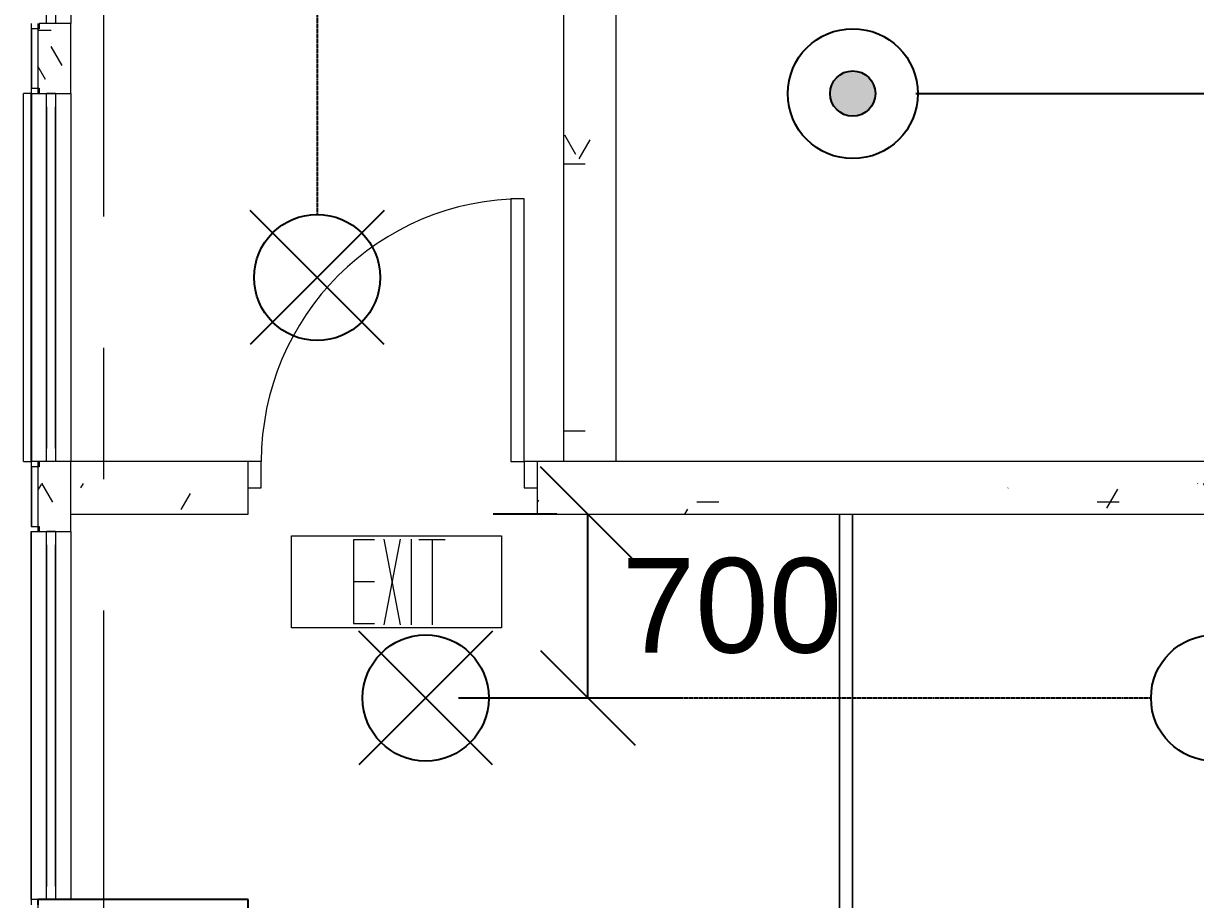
# Model space of a CAD drawing. Header units: millimetres. Extents: x -282761 to 137668, y -273845 to 94451.
# Drawn here: x 81901 to 86360, y -67625 to -64291 of the extents above; entities that cross this region are included whole.
import ezdxf

# ---------------------------------------------------------------- set-up
doc = ezdxf.new("R2010")
doc.units = ezdxf.units.MM
doc.linetypes.add('BLK_2 - 1ST__2ND_STOREY_PLAN-archi clean_11 SEPT 2024$0$IDA - Grid Line', pattern=[3500, 2000, -500, 500, -500])
doc.linetypes.add('HIDDEN2', pattern=[4.7625, 3.175, -1.5875])
doc.layers.get('Defpoints').update_dxf_attribs({"color": 8})
for name, color, linetype, lineweight in [('BLK_2 - 1ST__2ND_STOREY_PLAN-archi clean_11 SEPT 2024$0$0-1', 8, 'Continuous', 5), ('BLK_2 - 1ST__2ND_STOREY_PLAN-archi clean_11 SEPT 2024$0$1599_DB_A_BLK2_HQ_R21-2ND STOREY 20230517--$0$A-_DETA----_ED-1', 8, 'Continuous', 9), ('BLK_2 - 1ST__2ND_STOREY_PLAN-archi clean_11 SEPT 2024$0$1599_DB_A_BLK2_HQ_R21-2ND STOREY 20230517--$0$A-_DOOR----_E', 8, 'Continuous', 9), ('BLK_2 - 1ST__2ND_STOREY_PLAN-archi clean_11 SEPT 2024$0$1599_DB_A_BLK2_HQ_R21-2ND STOREY 20230517--$0$A-_GENM----_M', 8, 'Continuous', 9), ('BLK_2 - 1ST__2ND_STOREY_PLAN-archi clean_11 SEPT 2024$0$1599_DB_A_BLK2_HQ_R21-2ND STOREY 20230517--$0$A-_WALL----_H-1', 8, 'Continuous', 9), ('BLK_2 - 1ST__2ND_STOREY_PLAN-archi clean_11 SEPT 2024$0$1599_DB_A_BLK2_HQ_R21-2ND STOREY 20230517--$0$A-_WIND----_E', 8, 'Continuous', 9), ('BLK_2 - 1ST__2ND_STOREY_PLAN-archi clean_11 SEPT 2024$0$1599_DB_A_BLK2_HQ_R21-2ND STOREY 20230517--$0$E-_LIGT----_E', 8, 'Continuous', 9), ('BLK_2 - 1ST__2ND_STOREY_PLAN-archi clean_11 SEPT 2024$0$1599_DB_A_BLK2_HQ_R21-2ND STOREY 20230517--$0$S-_COLN----_E', 8, 'Continuous', 9), ('BLK_2 - 1ST__2ND_STOREY_PLAN-archi clean_11 SEPT 2024$0$_CATCHMENT_DRAIN', 8, 'Continuous', 0), ('BLK_2 - 1ST__2ND_STOREY_PLAN-archi clean_11 SEPT 2024$0$A-_FLOR----_E', 8, 'Continuous', 9), ('BLK_2 - 1ST__2ND_STOREY_PLAN-archi clean_11 SEPT 2024$0$A-_WALL----_E', 8, 'Continuous', 9), ('BLK_2 - 1ST__2ND_STOREY_PLAN-archi clean_11 SEPT 2024$0$A-_WALL----_E-1', 8, 'Continuous', 18), ('BLK_2 - 1ST__2ND_STOREY_PLAN-archi clean_11 SEPT 2024$0$A-_WALL----_H-1', 8, 'Continuous', 9), ('BLK_2 - 1ST__2ND_STOREY_PLAN-archi clean_11 SEPT 2024$0$A-_WALL----_H-2', 8, 'Continuous', 9), ('BLK_2 - 1ST__2ND_STOREY_PLAN-archi clean_11 SEPT 2024$0$A-_WALLPRTN_E', 8, 'Continuous', 9), ('BLK_2 - 1ST__2ND_STOREY_PLAN-archi clean_11 SEPT 2024$0$A-_WIND----_E', 8, 'Continuous', 9), ('BLK_2 - 1ST__2ND_STOREY_PLAN-archi clean_11 SEPT 2024$0$S-_ANOTGRID_E-1', 8, 'BLK_2 - 1ST__2ND_STOREY_PLAN-archi clean_11 SEPT 2024$0$IDA - Grid Line', 9), ('BLK_2 - 1ST__2ND_STOREY_PLAN-archi clean_11 SEPT 2024$0$S-_COLN----_E-1', 8, 'Continuous', 25)]:
    doc.layers.add(name, color=color, linetype=linetype, lineweight=lineweight)
for name, color, linetype in [('DIM', 8, 'Continuous'), ('M-_SPRKBEAM_E-', 12, 'HIDDEN2'), ('M-_SPRKPIEX_E-', 1, 'Continuous')]:
    doc.layers.add(name, color=color, linetype=linetype)
doc.styles.get("Standard").update_dxf_attribs({"font": 'arial.ttf'})
doc.dimstyles.new('DIM 200', dxfattribs={"dimscale": 2000, "dimtxt": 0.18, "dimasz": 0.18, "dimexe": 0.18, "dimexo": 0.0625, "dimgap": 0.09, "dimtad": 0, "dimtih": 1, "dimtoh": 1, "dimdec": 0, "dimzin": 0, "dimdsep": 46, "dimtxsty": 'Standard', "dimblk": 'OBLIQUE', "dimcen": 0.09, "dimadec": 0, "dimazin": 0, "dimtfac": 1, "dimtdec": 0, "dimtofl": 0, "dimtmove": 0, "dimatfit": 3, "dimfxl": 1, "dimtolj": 1, "dimtzin": 0, "dimarcsym": 0})
pattern_1 = [(0, (0, 0), (1016, 254), [83.82, -678.18, 83.82, -678.18, -4064]), (0, (0, 0), (1016, 254), [-1524, 83.82, -1440.18, 83.82, -678.18, -1778]), (0, (0, 0), (1016, 254), [-3810, 83.82, -424.18, 83.82, -1186.18]), (120, (381, 127), (-727.97045, 752.8818), [83.82, -678.18, 83.82, -678.18, -4064]), (120, (381, 127), (-727.97045, 752.8818), [-1524, 83.82, -1440.18, 83.82, -678.18, -1778]), (120, (381, 127), (-727.97045, 752.8818), [-3810, 83.82, -424.18, 83.82, -1186.18]), (240, (508, 635), (-288.02955, -1006.8818), [83.82, -678.18, 83.82, -678.18, -4064]), (240, (508, 635), (-288.02955, -1006.8818), [-1524, 83.82, -1440.18, 83.82, -678.18, -1778]), (240, (508, 635), (-288.02955, -1006.8818), [-3810, 83.82, -424.18, 83.82, -1186.18])]
pattern_2 = [(0, (-41522.25, -42727.71), (1016, 254), [83.82, -678.18, 83.82, -678.18, -4064]), (0, (-41522.25, -42727.71), (1016, 254), [-1524, 83.82, -1440.18, 83.82, -678.18, -1778]), (0, (-41522.25, -42727.71), (1016, 254), [-3810, 83.82, -424.18, 83.82, -1186.18]), (120, (-41141.25, -42600.71), (-727.9705, 752.8818), [83.82, -678.18, 83.82, -678.18, -4064]), (120, (-41141.25, -42600.71), (-727.9705, 752.8818), [-1524, 83.82, -1440.18, 83.82, -678.18, -1778]), (120, (-41141.25, -42600.71), (-727.9705, 752.8818), [-3810, 83.82, -424.18, 83.82, -1186.18]), (240, (-41014.25, -42092.71), (-288.0295, -1006.8818), [83.82, -678.18, 83.82, -678.18, -4064]), (240, (-41014.25, -42092.71), (-288.0295, -1006.8818), [-1524, 83.82, -1440.18, 83.82, -678.18, -1778]), (240, (-41014.25, -42092.71), (-288.0295, -1006.8818), [-3810, 83.82, -424.18, 83.82, -1186.18])]

# ---------------------------------------------------------------- blocks, each defined once
blk = doc.blocks.new('fire0101')
at = {"color": 0, "linetype": 'Continuous'}
blk.add_circle((0, 0), 100, dxfattribs=at)
blk = doc.blocks.new('Under B spk')
for p, q in [((318.2, -318.2), (-318.2, 318.2)), ((318.2, 318.2), (-318.2, -318.2))]:
    blk.add_line(p, q)
blk.add_circle((0, 0), 300)
blk = doc.blocks.new('_Oblique')
at = {"color": 0, "linetype": 'ByBlock', "lineweight": -2}
blk.add_line((-0.5, -0.5), (0.5, 0.5), dxfattribs=at)
blk = doc.blocks.new('*D128')
at = {"layer": 'Defpoints', "color": 0, "transparency": 16777216}
for p in [(84048.4, -66158), (84055.5, -66158), (83431, -66857.7)]:
    blk.add_point(p, dxfattribs=at)
at = {"layer": 'DIM', "color": 0, "lineweight": -2, "transparency": 16777216}
for p, q in [((83930.5, -66158), (83688.4, -66158)), ((84048.4, -66857.7), (84048.4, -66158)), ((83556, -66857.7), (84408.4, -66857.7))]:
    blk.add_line(p, q, dxfattribs=at)
at = {"layer": 'DIM', "color": 0, "lineweight": -2, "transparency": 16777216, "xscale": 360, "yscale": 360, "zscale": 360}
for p, rotation in [((84048.4, -66158), 90), ((84048.4, -66857.7), 270)]:
    blk.add_blockref('_Oblique', p, dxfattribs=dict(at, rotation=rotation))
at = {"layer": 'DIM', "color": 0, "transparency": 16777216, "insert": (84596.4, -66507.8), "char_height": 360, "attachment_point": 5}
blk.add_mtext('\\A1;700', dxfattribs=at)
blk = doc.blocks.new('ROYAL')
at = {"ltscale": 0.1}
h = blk.add_hatch(color=1, dxfattribs=at)
h.dxf.hatch_style = 1
h.paths.add_polyline_path([(16.96, 0.11, 1), (-17.09, 0.11, 1)])
at = {"layer": 'M-_SPRKPIEX_E-', "ltscale": 0.1}
for centre, radius in [((0, 0), 48.84), ((-0.07, 0.11), 17.02)]:
    blk.add_circle(centre, radius, dxfattribs=at)
blk = doc.blocks.new('BLK_2 - 1ST__2ND_STOREY_PLAN-archi clean_11 SEPT 2024$0$IDA - Casement w Top Hung - 2 Panels - 1400L X 1800H - B2-AW01-3560557-BLK 2 2ND STOREY PLAN')
at = {"layer": 'BLK_2 - 1ST__2ND_STOREY_PLAN-archi clean_11 SEPT 2024$0$A-_WIND----_E'}
for p, q in [((-700, 17.5), (700, 17.5)), ((-700, 17.5), (-700, -17.5)), ((-615, 17.5), (-650, 17.5)), ((-650, 17.5), (-25, 17.5)), ((-650, 17.5), (650, 17.5)), ((650, 17.5), (-650, 17.5)), ((-35, 17.5), (-615, 17.5)), ((-615, 17.5), (-60, 17.5)), ((0, 17.5), (-35, 17.5)), ((-24.9, 17.5), (25, 17.5)), ((35, 17.5), (0, 17.5)), ((25, 17.5), (650, 17.5)), ((615, 17.5), (35, 17.5)), ((60, 17.5), (615, 17.5)), ((650, 17.5), (615, 17.5)), ((700, 17.5), (700, -17.5)), ((700, -17.5), (-700, -17.5)), ((-650, -17.5), (-615, -17.5)), ((-25, -17.5), (-650, -17.5)), ((650, -17.5), (-650, -17.5)), ((650, -17.5), (-650, -17.5)), ((-615, -17.5), (-35, -17.5)), ((-60, -17.5), (-615, -17.5)), ((-35, -17.5), (0, -17.5)), ((-24.9, -17.5), (25, -17.5)), ((0, -17.5), (35, -17.5)), ((650, -17.5), (25, -17.5)), ((35, -17.5), (615, -17.5)), ((615, -17.5), (60, -17.5)), ((615, -17.5), (650, -17.5))]:
    blk.add_line(p, q, dxfattribs=at)
blk = doc.blocks.new('BLK_2 - 1ST__2ND_STOREY_PLAN-archi clean_11 SEPT 2024$0$1599_DB_A_BLK2_HQ_R21_rvt-2-BLK 2 2ND STOREY PLAN')
at = {"layer": 'BLK_2 - 1ST__2ND_STOREY_PLAN-archi clean_11 SEPT 2024$0$A-_WALL----_H-1'}
h = blk.add_hatch(dxfattribs=at)
h.set_pattern_fill('FP_3', color=256, style=0, pattern_type=2)
h.set_pattern_definition(pattern_1)
h.paths.add_polyline_path([(-124361.4, -108868.9), (-124361.4, -108768.9), (-125036.4, -108768.9), (-125036.4, -108868.9), (-124464, -108868.9)])
h.paths.add_polyline_path([(-126236.4, -108868.9), (-126136.4, -108868.9), (-126136.4, -108768.9), (-126236.4, -108768.9), (-126236.4, -108818.9)])
h.paths.add_polyline_path([(-137236.4, -108868.9), (-126336.4, -108868.9), (-126336.4, -108768.9), (-137236.4, -108768.9), (-137236.4, -108818.9)])
h.paths.add_polyline_path([(-138336.4, -108868.9), (-138336.4, -108768.9), (-139011.4, -108768.9), (-139011.4, -108868.9)])
at = {"layer": 'BLK_2 - 1ST__2ND_STOREY_PLAN-archi clean_11 SEPT 2024$0$A-_WALL----_H-2'}
h = blk.add_hatch(dxfattribs=at)
h.set_pattern_fill('FP_3', color=256, style=0, pattern_type=2)
h.set_pattern_definition(pattern_1)
h.paths.add_polyline_path([(-139011.4, -116002.4), (-139011.4, -115785.7), (-139131.4, -115786.5), (-139131.4, -115805.7), (-139136.4, -115805.7), (-139136.4, -115982.4), (-139131.4, -115983.1), (-139131.4, -116002.4), (-139069.1, -116002.4)])
h.paths.add_polyline_path([(-139103.9, -114385.7), (-139011.4, -114385.7), (-139011.4, -114169), (-139131.4, -114170.4), (-139131.4, -114189), (-139136.4, -114189), (-139136.4, -114365.7), (-139131.4, -114367), (-139131.4, -114385.7), (-139104.1, -114385.7)])
h.paths.add_polyline_path([(-139131.4, -112769), (-139011.4, -112769), (-139011.4, -112552.4), (-139131.4, -112554.3), (-139131.4, -112572.4), (-139136.4, -112572.4), (-139136.4, -112749), (-139131.4, -112750.9)])
h.paths.add_polyline_path([(-139131.4, -108952.4), (-139011.4, -108952.4), (-139011.4, -108685.7), (-139131.4, -108685.7), (-139131.4, -108705.7), (-139136.4, -108705.7), (-139136.4, -108932.4), (-139131.4, -108932.4), (-139131.4, -108947.3)])
h.paths.add_polyline_path([(-139104.1, -107285.7), (-139011.4, -107285.7), (-139011.4, -107019), (-139131.4, -107019), (-139131.4, -107039), (-139136.4, -107039), (-139136.4, -107265.7), (-139131.4, -107265.7), (-139131.4, -107285.7)])
h.paths.add_polyline_path([(-139069.1, -105619), (-139011.4, -105619), (-139011.4, -105352.4), (-139131.4, -105352.4), (-139131.4, -105372.4), (-139136.4, -105373.2), (-139136.4, -105599), (-139131.4, -105599), (-139131.4, -105619), (-139103.9, -105619)])
h.paths.add_polyline_path([(-139131.4, -101752.4), (-139011.4, -101752.4), (-139011.4, -101485.7), (-139131.4, -101485.7), (-139131.4, -101505.7), (-139136.4, -101506.5), (-139136.4, -101732.4), (-139131.4, -101732.4), (-139131.4, -101751.7)])
h.paths.add_polyline_path([(-139069.1, -100085.7), (-139011.4, -100085.7), (-139011.4, -99819), (-139131.4, -99819), (-139131.4, -99839), (-139136.4, -99839.9), (-139136.4, -100065.7), (-139131.4, -100065.7), (-139131.4, -100085.7), (-139103.9, -100085.7)])
h.paths.add_polyline_path([(-139131.4, -98419), (-139011.4, -98419), (-139011.4, -98152.4), (-139131.4, -98152.9), (-139131.4, -98172.4), (-139136.4, -98173.2), (-139136.4, -98399), (-139131.4, -98399.5)])
at = {"layer": 'BLK_2 - 1ST__2ND_STOREY_PLAN-archi clean_11 SEPT 2024$0$A-_FLOR----_E'}
for p, q in [((-139136.4, -107019), (-139136.4, -107039)), ((-139136.4, -107039), (-139136.4, -107265.7)), ((-139136.4, -107265.7), (-139136.4, -107285.7)), ((-139136.4, -108685.7), (-139136.4, -108705.7)), ((-139136.4, -108705.7), (-139136.4, -108932.4)), ((-139136.4, -108932.4), (-139136.4, -108952.4))]:
    blk.add_line(p, q, dxfattribs=at)
at = {"layer": 'BLK_2 - 1ST__2ND_STOREY_PLAN-archi clean_11 SEPT 2024$0$A-_WALL----_E'}
for p, q in [((-139011.4, -105619), (-139011.4, -107019)), ((-139011.4, -107019), (-139131.4, -107019)), ((-139136.4, -107039), (-139136.4, -107265.7)), ((-139161.4, -107285.7), (-139131.4, -107285.7)), ((-139161.4, -108685.7), (-139161.4, -107285.7)), ((-139131.4, -107285.7), (-139011.4, -107285.7)), ((-139011.4, -107285.7), (-139011.4, -108685.7)), ((-139131.4, -108685.7), (-139161.4, -108685.7)), ((-139011.4, -108685.7), (-139131.4, -108685.7)), ((-139136.4, -108705.7), (-139136.4, -108932.4)), ((-139161.4, -108952.4), (-139131.4, -108952.4)), ((-139161.4, -110352.4), (-139161.4, -108952.4)), ((-139131.4, -108952.4), (-139011.4, -108952.4)), ((-139011.4, -108952.4), (-139011.4, -110352.4))]:
    blk.add_line(p, q, dxfattribs=at)
at = {"layer": 'BLK_2 - 1ST__2ND_STOREY_PLAN-archi clean_11 SEPT 2024$0$A-_WALL----_E-1'}
for p, q in [((-139011.4, -107019), (-139131.4, -107019)), ((-139131.4, -107019), (-139131.4, -107039)), ((-139011.4, -107285.7), (-139011.4, -107019)), ((-139131.4, -107039), (-139161.4, -107039)), ((-139161.4, -107039), (-139161.4, -107265.7)), ((-139161.4, -107265.7), (-139131.4, -107265.7)), ((-139131.4, -107265.7), (-139131.4, -107285.7)), ((-139131.4, -107285.7), (-139011.4, -107285.7)), ((-139011.4, -108685.7), (-139131.4, -108685.7)), ((-139131.4, -108685.7), (-139131.4, -108705.7)), ((-139011.4, -108952.4), (-139011.4, -108685.7)), ((-139131.4, -108705.7), (-139161.4, -108705.7)), ((-139161.4, -108705.7), (-139161.4, -108932.4)), ((-139161.4, -108932.4), (-139131.4, -108932.4)), ((-139131.4, -108932.4), (-139131.4, -108952.4)), ((-139131.4, -108952.4), (-139011.4, -108952.4))]:
    blk.add_line(p, q, dxfattribs=at)
at = {"layer": 'BLK_2 - 1ST__2ND_STOREY_PLAN-archi clean_11 SEPT 2024$0$A-_WIND----_E', "rotation": 270}
for p in [(-139086.6, -106319), (-139086.6, -107985.7), (-139086.6, -109652.4)]:
    blk.add_blockref('BLK_2 - 1ST__2ND_STOREY_PLAN-archi clean_11 SEPT 2024$0$IDA - Casement w Top Hung - 2 Panels - 1400L X 1800H - B2-AW01-3560557-BLK 2 2ND STOREY PLAN', p, dxfattribs=at)
blk = doc.blocks.new('BLK_2 - 1ST__2ND_STOREY_PLAN-archi clean_11 SEPT 2024$0$1599_DB_A_BLK2_HQ_R21-2ND STOREY 20230517--$0$IDA - Exit Sign - IDA - Exit Sign - One Side-2587573-LINKVIEW_BLK2_2ND STOREY')
at = {"layer": 'BLK_2 - 1ST__2ND_STOREY_PLAN-archi clean_11 SEPT 2024$0$1599_DB_A_BLK2_HQ_R21-2ND STOREY 20230517--$0$A-_DETA----_ED-1'}
for p, q in [((-163.9, -115.1), (-163.9, -432.5)), ((-83.9, -115.1), (-163.9, -115.1)), ((-48.9, -112.8), (14, -437.8)), ((14, -112.8), (-48.9, -437.8)), ((55.1, -112.8), (55.1, -437.8)), ((185.1, -115.3), (85.1, -115.3)), ((135.1, -115.3), (135.1, -437.8)), ((-83.9, -275), (-163.9, -275)), ((-163.9, -432.5), (-83.9, -432.5))]:
    blk.add_line(p, q, dxfattribs=at)
at = {"layer": 'BLK_2 - 1ST__2ND_STOREY_PLAN-archi clean_11 SEPT 2024$0$1599_DB_A_BLK2_HQ_R21-2ND STOREY 20230517--$0$E-_LIGT----_E'}
for p, q in [((-400, -450), (-400, -100)), ((-400, -100), (400, -100)), ((400, -100), (400, -450)), ((400, -450), (-400, -450))]:
    blk.add_line(p, q, dxfattribs=at)
blk = doc.blocks.new('BLK_2 - 1ST__2ND_STOREY_PLAN-archi clean_11 SEPT 2024$0$1599_DB_A_BLK2_HQ_R21-2ND STOREY 20230517--$0$IDA - F - Single - Swing - 1100L X 2200H - B2-TD01-3240950-LINKVIEW_BLK2_2ND STOREY')
at = {"layer": 'BLK_2 - 1ST__2ND_STOREY_PLAN-archi clean_11 SEPT 2024$0$1599_DB_A_BLK2_HQ_R21-2ND STOREY 20230517--$0$A-_DOOR----_E'}
for p, q in [((500, 1050), (450, 1050)), ((450, 1050), (450, 50)), ((500, 50), (500, 1050)), ((-500, 50), (-550, 50)), ((-500, -50), (-500, 50)), ((450, 50), (500, 50)), ((550, 50), (500, 50)), ((500, 50), (500, -50)), ((-550, -50), (-500, -50)), ((500, -50), (550, -50))]:
    blk.add_line(p, q, dxfattribs=at)
blk.add_arc((500, 50), 1000, 90, 180, dxfattribs=at)
blk = doc.blocks.new('BLK_2 - 1ST__2ND_STOREY_PLAN-archi clean_11 SEPT 2024$0$1599_DB_A_BLK2_HQ_R21-2ND STOREY 20230517--$0$Wall Motif - Type 1-2673879-LINKVIEW_BLK2_2ND STOREY')
at = {"layer": 'BLK_2 - 1ST__2ND_STOREY_PLAN-archi clean_11 SEPT 2024$0$1599_DB_A_BLK2_HQ_R21-2ND STOREY 20230517--$0$A-_GENM----_M'}
for p, q in [((-575, 105), (825, 105)), ((-575, 105), (-575, 75)), ((825, 75), (825, 105)), ((825, 75), (-575, 75))]:
    blk.add_line(p, q, dxfattribs=at)
blk = doc.blocks.new('BLK_2 - 1ST__2ND_STOREY_PLAN-archi clean_11 SEPT 2024$0$1599_DB_A_BLK2_HQ_R21-2ND STOREY 20230517--$0$IDA - Casement w Top Hung - 2 Panels - 1400L X 1800H - B2-AW01-3560557-LINKVIEW_BLK2_2ND STOREY')
at = {"layer": 'BLK_2 - 1ST__2ND_STOREY_PLAN-archi clean_11 SEPT 2024$0$1599_DB_A_BLK2_HQ_R21-2ND STOREY 20230517--$0$A-_WIND----_E'}
for p, q in [((-700, 17.5), (700, 17.5)), ((-700, 17.5), (-700, -17.5)), ((700, 17.5), (700, -17.5)), ((700, -17.5), (-700, -17.5))]:
    blk.add_line(p, q, dxfattribs=at)
blk = doc.blocks.new('BLK_2 - 1ST__2ND_STOREY_PLAN-archi clean_11 SEPT 2024$0$furniture layout')
at = {"layer": 'BLK_2 - 1ST__2ND_STOREY_PLAN-archi clean_11 SEPT 2024$0$1599_DB_A_BLK2_HQ_R21-2ND STOREY 20230517--$0$S-_COLN----_E'}
for p, q in [((-49346.5, -108685.7), (-49376.5, -108685.7)), ((-49376.5, -108705.7), (-49376.5, -108685.7)), ((-49351.5, -108685.7), (-49351.5, -108705.7)), ((-49346.5, -108685.7), (-49346.5, -108705.7)), ((-49319.3, -108685.7), (-49346.5, -108685.7)), ((-49226.5, -108685.7), (-49284.3, -108685.7)), ((-48551.5, -108685.7), (-49226.5, -108685.7)), ((-49226.5, -108952.4), (-49226.5, -108685.7)), ((-48551.5, -108885.7), (-48551.5, -108685.7)), ((-47451.5, -108685.7), (-47451.5, -108885.7)), ((-36351.5, -108685.7), (-47451.5, -108685.7)), ((-49376.5, -108705.7), (-49376.5, -108932.4)), ((-49346.5, -108705.7), (-49376.5, -108705.7)), ((-49351.5, -108705.7), (-49351.5, -108932.4)), ((-49226.5, -108885.7), (-48551.5, -108885.7)), ((-47451.5, -108885.7), (-36351.5, -108885.7)), ((-49376.5, -110372.4), (-49376.5, -110352.4)), ((-48551.5, -110352.4), (-49376.5, -110352.4)), ((-49351.5, -110352.4), (-49351.5, -110372.4)), ((-48551.5, -111152.4), (-48551.5, -110352.4))]:
    blk.add_line(p, q, dxfattribs=at)
at = {"layer": 'BLK_2 - 1ST__2ND_STOREY_PLAN-archi clean_11 SEPT 2024$0$A-_FLOR----_E'}
for p, q in [((-49351.5, -108685.7), (-49351.5, -108705.7)), ((-49351.5, -108705.7), (-49351.5, -108932.4)), ((-49351.5, -108932.4), (-49351.5, -108952.4)), ((-49351.5, -110352.4), (-49351.5, -111152.4))]:
    blk.add_line(p, q, dxfattribs=at)
at = {"layer": 'BLK_2 - 1ST__2ND_STOREY_PLAN-archi clean_11 SEPT 2024$0$A-_WALL----_E'}
for p, q in [((-49346.5, -108685.7), (-49376.5, -108685.7)), ((-49226.5, -108685.7), (-49346.5, -108685.7)), ((-49351.5, -108705.7), (-49351.5, -108932.4)), ((-49376.5, -108952.4), (-49346.5, -108952.4)), ((-49376.5, -110352.4), (-49376.5, -108952.4)), ((-49346.5, -108952.4), (-49226.5, -108952.4)), ((-49226.5, -108952.4), (-49226.5, -110352.4)), ((-49226.5, -110352.4), (-49376.5, -110352.4))]:
    blk.add_line(p, q, dxfattribs=at)
at = {"layer": 'BLK_2 - 1ST__2ND_STOREY_PLAN-archi clean_11 SEPT 2024$0$A-_WALL----_E-1'}
for p, q in [((-49226.5, -108685.7), (-49346.5, -108685.7)), ((-49346.5, -108685.7), (-49346.5, -108705.7)), ((-49226.5, -108952.4), (-49226.5, -108685.7)), ((-49346.5, -108705.7), (-49376.5, -108705.7)), ((-49376.5, -108705.7), (-49376.5, -108932.4)), ((-49376.5, -108932.4), (-49346.5, -108932.4)), ((-49346.5, -108932.4), (-49346.5, -108952.4)), ((-49346.5, -108952.4), (-49226.5, -108952.4))]:
    blk.add_line(p, q, dxfattribs=at)
at = {"layer": 'BLK_2 - 1ST__2ND_STOREY_PLAN-archi clean_11 SEPT 2024$0$A-_WALL----_H-2'}
blk.add_line((-49294.8, -108840.1), (-49336.7, -108767.5), dxfattribs=at)
at = {"layer": 'BLK_2 - 1ST__2ND_STOREY_PLAN-archi clean_11 SEPT 2024$0$A-_WALLPRTN_E'}
blk.add_lwpolyline([(-46301.5, -108885.7), (-46301.5, -111435.7), (-46301.5, -108885.7), (-46301.5, -111485.7), (-45246.5, -111485.7), (-46301.5, -111485.7), (-46301.5, -108885.7), (-46251.5, -108885.7), (-46251.5, -111435.7), (-46251.5, -108885.7), (-46251.5, -111435.7), (-46251.5, -108885.7)], dxfattribs=at)
at = {"layer": 'BLK_2 - 1ST__2ND_STOREY_PLAN-archi clean_11 SEPT 2024$0$S-_COLN----_E-1'}
for p, q in [((-48551.5, -110352.4), (-49351.5, -110352.4)), ((-49351.5, -110352.4), (-49351.5, -110372.4)), ((-48551.5, -111152.4), (-48551.5, -110352.4))]:
    blk.add_line(p, q, dxfattribs=at)
at = {"layer": 'BLK_2 - 1ST__2ND_STOREY_PLAN-archi clean_11 SEPT 2024$0$1599_DB_A_BLK2_HQ_R21-2ND STOREY 20230517--$0$S-_COLN----_E'}
for name, p in [('BLK_2 - 1ST__2ND_STOREY_PLAN-archi clean_11 SEPT 2024$0$1599_DB_A_BLK2_HQ_R21-2ND STOREY 20230517--$0$IDA - F - Single - Swing - 1100L X 2200H - B2-TD01-3240950-LINKVIEW_BLK2_2ND STOREY', (-48001.5, -108735.7)), ('BLK_2 - 1ST__2ND_STOREY_PLAN-archi clean_11 SEPT 2024$0$1599_DB_A_BLK2_HQ_R21-2ND STOREY 20230517--$0$IDA - Exit Sign - IDA - Exit Sign - One Side-2587573-LINKVIEW_BLK2_2ND STOREY', (-47987, -108869))]:
    blk.add_blockref(name, p, dxfattribs=at)
at = {"layer": 'BLK_2 - 1ST__2ND_STOREY_PLAN-archi clean_11 SEPT 2024$0$A-_WIND----_E', "rotation": 270}
blk.add_blockref('BLK_2 - 1ST__2ND_STOREY_PLAN-archi clean_11 SEPT 2024$0$IDA - Casement w Top Hung - 2 Panels - 1400L X 1800H - B2-AW01-3560557-BLK 2 2ND STOREY PLAN', (-49301.8, -109652.4), dxfattribs=at)
blk = doc.blocks.new('BLK_2 - 1ST__2ND_STOREY_PLAN-archi clean_11 SEPT 2024')
at = {"layer": 'BLK_2 - 1ST__2ND_STOREY_PLAN-archi clean_11 SEPT 2024$0$1599_DB_A_BLK2_HQ_R21-2ND STOREY 20230517--$0$A-_WALL----_H-1'}
h = blk.add_hatch(dxfattribs=at)
h.set_pattern_fill('FP_3', color=256, style=0, pattern_type=2)
h.set_pattern_definition(pattern_2)
h.paths.add_polyline_path([(-49226.5, -108952.4), (-49226.5, -108685.7), (-49346.5, -108685.7), (-49346.5, -108705.7), (-49351.5, -108705.7), (-49351.5, -108932.4), (-49346.5, -108932.4), (-49346.5, -108952.4), (-49284.3, -108952.4)], flags=0)
at = {"layer": 'BLK_2 - 1ST__2ND_STOREY_PLAN-archi clean_11 SEPT 2024$0$1599_DB_A_BLK2_HQ_R21-2ND STOREY 20230517--$0$S-_COLN----_E'}
h = blk.add_hatch(dxfattribs=at)
h.set_pattern_fill('FP_3', color=256, style=0, pattern_type=2)
h.set_pattern_definition(pattern_2)
h.paths.add_polyline_path([(-47251.5, -108768.9), (-47251.5, -106069), (-47351.5, -106069), (-47351.5, -108768.9), (-47301.5, -108768.9)], flags=0)
h = blk.add_hatch(dxfattribs=at)
h.set_pattern_fill('FP_3', color=256, style=0, pattern_type=2)
h.set_pattern_definition(pattern_2)
h.paths.add_polyline_path([(-49346.5, -107285.7), (-49226.5, -107285.7), (-49226.5, -107019), (-49346.5, -107019), (-49346.5, -107039), (-49351.5, -107039), (-49351.5, -107265.7), (-49346.5, -107265.7)], flags=0)
h = blk.add_hatch(dxfattribs=at)
h.set_pattern_fill('FP_3', color=256, style=0, pattern_type=2)
h.set_pattern_definition(pattern_2)
h.paths.add_polyline_path([(-49226.5, -108868.9), (-48551.5, -108868.9), (-48551.5, -108768.9), (-49226.5, -108768.9), (-49226.5, -108818.9)], flags=0)
h = blk.add_hatch(dxfattribs=at)
h.set_pattern_fill('FP_3', color=256, style=0, pattern_type=2)
h.set_pattern_definition([(0, (-41522.25, -42744.55), (1016, 254), [83.82, -678.18, 83.82, -678.18, -4064]), (0, (-41522.25, -42744.55), (1016, 254), [-1524, 83.82, -1440.18, 83.82, -678.18, -1778]), (0, (-41522.25, -42744.55), (1016, 254), [-3810, 83.82, -424.18, 83.82, -1186.18]), (120, (-41141.25, -42617.55), (-727.9705, 752.8818), [83.82, -678.18, 83.82, -678.18, -4064]), (120, (-41141.25, -42617.55), (-727.9705, 752.8818), [-1524, 83.82, -1440.18, 83.82, -678.18, -1778]), (120, (-41141.25, -42617.55), (-727.9705, 752.8818), [-3810, 83.82, -424.18, 83.82, -1186.18]), (240, (-41014.25, -42109.55), (-288.0295, -1006.8818), [83.82, -678.18, 83.82, -678.18, -4064]), (240, (-41014.25, -42109.55), (-288.0295, -1006.8818), [-1524, 83.82, -1440.18, 83.82, -678.18, -1778]), (240, (-41014.25, -42109.55), (-288.0295, -1006.8818), [-3810, 83.82, -424.18, 83.82, -1186.18])])
h.paths.add_polyline_path([(-36551.5, -108885.7), (-36551.5, -108785.7), (-47451.5, -108785.7), (-47451.5, -108885.7), (-38963.2, -108885.7)], flags=0)
for p, q in [((-49376.5, -107039), (-49376.5, -107019)), ((-49351.5, -107019), (-49351.5, -107039)), ((-49346.5, -107019), (-49346.5, -107039)), ((-49226.5, -107285.7), (-49226.5, -107019)), ((-49376.5, -107039), (-49376.5, -107265.7)), ((-49346.5, -107039), (-49376.5, -107039)), ((-49351.5, -107039), (-49351.5, -107265.7)), ((-49376.5, -107265.7), (-49346.5, -107265.7)), ((-49376.5, -107285.7), (-49376.5, -107265.7)), ((-49376.5, -108685.7), (-49376.5, -107285.7)), ((-49376.5, -107285.7), (-49346.5, -107285.7)), ((-49351.5, -107265.7), (-49351.5, -107285.7)), ((-49346.5, -107265.7), (-49346.5, -107285.7)), ((-49346.5, -107285.7), (-49319.3, -107285.7)), ((-49284.3, -107285.7), (-49226.5, -107285.7)), ((-49226.5, -107285.7), (-49226.5, -108685.7)), ((-49346.5, -108685.7), (-49376.5, -108685.7)), ((-49376.5, -108705.7), (-49376.5, -108685.7)), ((-49351.5, -108685.7), (-49351.5, -108705.7)), ((-49346.5, -108685.7), (-49346.5, -108705.7)), ((-49319.3, -108685.7), (-49346.5, -108685.7)), ((-49226.5, -108685.7), (-49284.3, -108685.7)), ((-48551.5, -108685.7), (-49226.5, -108685.7)), ((-49226.5, -108952.4), (-49226.5, -108685.7)), ((-48551.5, -108885.7), (-48551.5, -108685.7)), ((-47351.5, -108685.7), (-47451.5, -108685.7)), ((-36651.5, -108685.7), (-47151.5, -108685.7)), ((-49376.5, -108705.7), (-49376.5, -108932.4)), ((-49346.5, -108705.7), (-49376.5, -108705.7)), ((-49351.5, -108705.7), (-49351.5, -108932.4)), ((-49226.5, -108885.7), (-48551.5, -108885.7))]:
    blk.add_line(p, q, dxfattribs=at)
for points in [[(-47351.5, -103569), (-47351.5, -108685.7)], [(-47151.5, -108685.7), (-47151.5, -103569)]]:
    blk.add_lwpolyline(points, dxfattribs=at)
at = {"layer": 'BLK_2 - 1ST__2ND_STOREY_PLAN-archi clean_11 SEPT 2024$0$S-_ANOTGRID_E-1'}
blk.add_line((-49101.5, -28753), (-49101.5, -122559.3), dxfattribs=at)
blk.add_blockref('BLK_2 - 1ST__2ND_STOREY_PLAN-archi clean_11 SEPT 2024$0$furniture layout', (0, 0))
at = {"layer": 'BLK_2 - 1ST__2ND_STOREY_PLAN-archi clean_11 SEPT 2024$0$0-1'}
blk.add_blockref('BLK_2 - 1ST__2ND_STOREY_PLAN-archi clean_11 SEPT 2024$0$1599_DB_A_BLK2_HQ_R21_rvt-2-BLK 2 2ND STOREY PLAN', (89784.8, 0), dxfattribs=at)
at = {"layer": 'BLK_2 - 1ST__2ND_STOREY_PLAN-archi clean_11 SEPT 2024$0$1599_DB_A_BLK2_HQ_R21-2ND STOREY 20230517--$0$S-_COLN----_E'}
for name, p, rotation in [('BLK_2 - 1ST__2ND_STOREY_PLAN-archi clean_11 SEPT 2024$0$1599_DB_A_BLK2_HQ_R21-2ND STOREY 20230517--$0$Wall Motif - Type 1-2673879-LINKVIEW_BLK2_2ND STOREY', (-49301.5, -108110.7), 90), ('BLK_2 - 1ST__2ND_STOREY_PLAN-archi clean_11 SEPT 2024$0$1599_DB_A_BLK2_HQ_R21-2ND STOREY 20230517--$0$IDA - Casement w Top Hung - 2 Panels - 1400L X 1800H - B2-AW01-3560557-LINKVIEW_BLK2_2ND STOREY', (-49301.8, -107985.7), 270)]:
    blk.add_blockref(name, p, dxfattribs=dict(at, rotation=rotation))
for name, p in [('BLK_2 - 1ST__2ND_STOREY_PLAN-archi clean_11 SEPT 2024$0$1599_DB_A_BLK2_HQ_R21-2ND STOREY 20230517--$0$IDA - F - Single - Swing - 1100L X 2200H - B2-TD01-3240950-LINKVIEW_BLK2_2ND STOREY', (-48001.5, -108735.7)), ('BLK_2 - 1ST__2ND_STOREY_PLAN-archi clean_11 SEPT 2024$0$1599_DB_A_BLK2_HQ_R21-2ND STOREY 20230517--$0$IDA - Exit Sign - IDA - Exit Sign - One Side-2587573-LINKVIEW_BLK2_2ND STOREY', (-47987, -108869))]:
    blk.add_blockref(name, p, dxfattribs=at)

msp = doc.modelspace()

# ---------------------------------------------------------------- linework, layer by layer
at = {"layer": 'M-_SPRKBEAM_E-'}
for p, q in [((83018, -62498), (83018, -65018)), ((83671, -66857.7), (86191, -66857.7))]:
    msp.add_line(p, q, dxfattribs=at)
at = {"layer": 'M-_SPRKPIEX_E-'}
msp.add_line((85295.8, -64558), (87815.8, -64558), dxfattribs=at)

# ---------------------------------------------------------------- block references
at = {"layer": 'BLK_2 - 1ST__2ND_STOREY_PLAN-archi clean_11 SEPT 2024$0$_CATCHMENT_DRAIN'}
msp.add_blockref('BLK_2 - 1ST__2ND_STOREY_PLAN-archi clean_11 SEPT 2024', (131307.1, 42727.7), dxfattribs=at)
at = {"layer": 'M-_SPRKPIEX_E-'}
for name, p, xscale, yscale, zscale in [('ROYAL', (85056.2, -64558.5), 5.0625, 5.0625, 5.0625), ('Under B spk', (83018, -65258), 0.8, 0.8, 0.8), ('Under B spk', (83431, -66857.7), 0.8, 0.8, 0.8)]:
    msp.add_blockref(name, p, dxfattribs=dict(at, xscale=xscale, yscale=yscale, zscale=zscale))
at = {"layer": 'M-_SPRKPIEX_E-', "xscale": 2.4, "yscale": 2.4, "zscale": 2.4, "rotation": 258.865011862231}
msp.add_blockref('fire0101', (86431, -66857.7), dxfattribs=at)

# ---------------------------------------------------------------- dimensions: what is measured, and where the dimension line sits
at = {"layer": 'DIM'}
dim = msp.add_linear_dim(base=(84048.4, -66158), p1=(83431, -66857.7), p2=(84055.5, -66158), angle=90, dimstyle='DIM 200', override={"dimtmove": 1}, dxfattribs=at)
dim.commit()
dim.dimension.update_dxf_attribs({"geometry": '*D128', "text_midpoint": (84596.4, -66507.8), "dimtype": 160})

doc.saveas('drawing.dxf')
